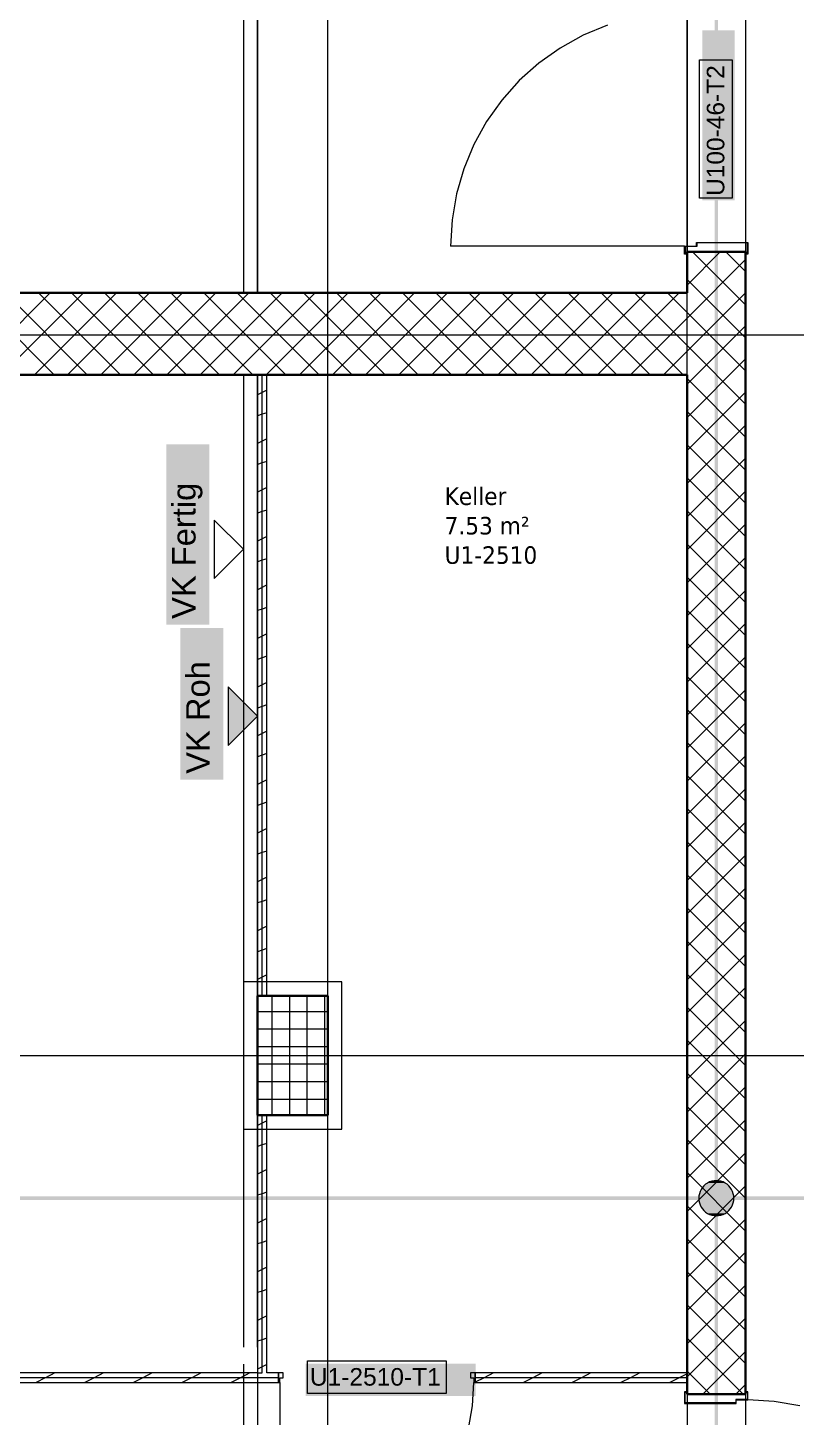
# Model space of a CAD drawing. Extents: x -1132 to 613, y -233 to 616.
# Drawn here: x -193.7 to -128.1, y 123.2 to 242 of the extents above; entities that cross this region are included whole.
import ezdxf
from ezdxf.lldxf.tags import DXFTag

# ---------------------------------------------------------------- set-up
doc = ezdxf.new("R2010")
doc.units = 0
doc.layers.get('0').update_dxf_attribs({"lineweight": 13})
for name, color, linetype, lineweight in [('A-____-NOTE-TEXT', 7, 'Continuous', 9), ('A-AREA-____-IDEN', 7, 'Continuous', 5), ('A-DOOR-____-IDEN', 7, 'Continuous', 5), ('A-DOOR-____-OTLN', 7, 'Continuous', 9), ('A-DOOR-FRAM-MCUT', 7, 'Continuous', 9), ('A-DOOR-OPNG-OTLN', 7, 'Continuous', 9), ('A-FLOR-____-OTLN', 7, 'Continuous', 9), ('A-FLOR-____-OVHD', 7, 'Strichpunkt - Fein', 9), ('A-WALL-____-MCUT', 7, 'Continuous', 35), ('A-WALL-____-PATT', 7, 'Continuous', 35), ('A-WALL-FNSH-MCUT', 7, 'Continuous', 35), ('S-COLS-____-MCUT', 7, 'Continuous', 35), ('S-COLS-____-OTLN', 7, 'Continuous', 9), ('S-GRID-____-OTLN', 7, 'Continuous', 5)]:
    doc.layers.add(name, color=color, linetype=linetype, lineweight=lineweight)
doc.layers.add('EL01_WAN_Leitung_Potentialausgleich', color=1, linetype='fein_strichliert', lineweight=13, true_color=0xff0000)
doc.styles.get("Standard").update_dxf_attribs({"font": 'arial.ttf'})
tags = doc.linetypes.add('_Rasterlinie_', pattern=[0.375, 0.2, -0.05, 0.075, -0.05]).pattern_tags.tags
tags[10:11] = [DXFTag(74, 4), DXFTag(75, 0), DXFTag(340, '0'), DXFTag(46, 1.0), DXFTag(50, 0.0), DXFTag(44, 0.0), DXFTag(45, 0.0)]
tags[8:9] = [DXFTag(74, 4), DXFTag(75, 0), DXFTag(340, '0'), DXFTag(46, 1.0), DXFTag(50, 0.0), DXFTag(44, 0.0), DXFTag(45, 0.0)]
tags[6:7] = [DXFTag(74, 4), DXFTag(75, 0), DXFTag(340, '0'), DXFTag(46, 1.0), DXFTag(50, 0.0), DXFTag(44, 0.0), DXFTag(45, 0.0)]
tags[4:5] = [DXFTag(74, 4), DXFTag(75, 0), DXFTag(340, '0'), DXFTag(46, 1.0), DXFTag(50, 0.0), DXFTag(44, 0.0), DXFTag(45, 0.0)]
tags = doc.linetypes.add('fein_strichliert', pattern=[4, 1, -2, 1]).pattern_tags.tags
tags[8:9] = [DXFTag(74, 4), DXFTag(75, 0), DXFTag(340, '0'), DXFTag(46, 0.0), DXFTag(50, 0.0), DXFTag(44, 0.0), DXFTag(45, 0.0)]
tags[6:7] = [DXFTag(74, 4), DXFTag(75, 0), DXFTag(340, '0'), DXFTag(46, 0.0), DXFTag(50, 0.0), DXFTag(44, 0.0), DXFTag(45, 0.0)]
tags[4:5] = [DXFTag(74, 4), DXFTag(75, 0), DXFTag(340, '0'), DXFTag(46, 0.0), DXFTag(50, 0.0), DXFTag(44, 0.0), DXFTag(45, 0.0)]
tags = doc.linetypes.add('Grundrissdarstellung Sturz', pattern=[0.25, 0.15, -0.05, 0, -0.05]).pattern_tags.tags
tags[10:11] = [DXFTag(74, 4), DXFTag(75, 0), DXFTag(340, '0'), DXFTag(46, 1.0), DXFTag(50, 0.0), DXFTag(44, 0.0), DXFTag(45, 0.0)]
tags[8:9] = [DXFTag(74, 4), DXFTag(75, 0), DXFTag(340, '0'), DXFTag(46, 1.0), DXFTag(50, 0.0), DXFTag(44, 0.0), DXFTag(45, 0.0)]
tags[6:7] = [DXFTag(74, 4), DXFTag(75, 0), DXFTag(340, '0'), DXFTag(46, 1.0), DXFTag(50, 0.0), DXFTag(44, 0.0), DXFTag(45, 0.0)]
tags[4:5] = [DXFTag(74, 4), DXFTag(75, 0), DXFTag(340, '0'), DXFTag(46, 1.0), DXFTag(50, 0.0), DXFTag(44, 0.0), DXFTag(45, 0.0)]
tags = doc.linetypes.add('Strichpunkt - Fein', pattern=[0.2, 0.1, -0.05, 0, -0.05]).pattern_tags.tags
tags[10:11] = [DXFTag(74, 4), DXFTag(75, 0), DXFTag(340, '0'), DXFTag(46, 1.0), DXFTag(50, 0.0), DXFTag(44, 0.0), DXFTag(45, 0.0)]
tags[8:9] = [DXFTag(74, 4), DXFTag(75, 0), DXFTag(340, '0'), DXFTag(46, 1.0), DXFTag(50, 0.0), DXFTag(44, 0.0), DXFTag(45, 0.0)]
tags[6:7] = [DXFTag(74, 4), DXFTag(75, 0), DXFTag(340, '0'), DXFTag(46, 1.0), DXFTag(50, 0.0), DXFTag(44, 0.0), DXFTag(45, 0.0)]
tags[4:5] = [DXFTag(74, 4), DXFTag(75, 0), DXFTag(340, '0'), DXFTag(46, 1.0), DXFTag(50, 0.0), DXFTag(44, 0.0), DXFTag(45, 0.0)]

# ---------------------------------------------------------------- blocks, each defined once
blk = doc.blocks.new('Referenz-A0UJ2EK7XE', base_point=(-1124.08, -162.87))
at = {"layer": 'A-____-NOTE-TEXT', "color": 0, "linetype": 'Continuous', "lineweight": 5, "ltscale": 0.13}
for p, q in [((-177.81, 199.95), (-177.81, 194.95)), ((-175.31, 197.45), (-177.81, 199.95)), ((-177.81, 194.95), (-175.31, 197.45)), ((-176.61, 185.68), (-176.61, 180.68)), ((-174.11, 183.18), (-176.61, 185.68)), ((-176.61, 180.68), (-174.11, 183.18))]:
    blk.add_line(p, q, dxfattribs=at)
at = {"layer": 'A-____-NOTE-TEXT', "color": 7, "linetype": 'Continuous', "lineweight": 5, "ltscale": 0.13, "true_color": 0xffffff}
for points in [[(-181.9, 191), (-178.23, 191), (-181.9, 206.43)], [(-178.23, 191), (-181.9, 206.43), (-178.23, 206.43)], [(-180.7, 177.76), (-177.03, 177.76), (-180.7, 190.71)], [(-177.03, 177.76), (-180.7, 190.71), (-177.03, 190.71)]]:
    blk.add_solid(points, dxfattribs=at)
at = {"layer": 'A-____-NOTE-TEXT', "color": 0, "linetype": 'Continuous', "lineweight": 5, "ltscale": 0.13}
for points in [[(-176.61, 183.18), (-174.11, 183.18), (-176.61, 185.68)], [(-176.61, 180.68), (-174.11, 183.18), (-176.61, 183.18)]]:
    blk.add_solid(points, dxfattribs=at)
at = {"layer": 'A-DOOR-____-IDEN', "color": 0, "linetype": 'Continuous', "ltscale": 0.13}
for p, q in [((-136.34, 227.46), (-136.34, 239.3)), ((-136.34, 239.3), (-133.56, 239.3)), ((-133.56, 239.3), (-133.56, 227.46)), ((-133.56, 227.46), (-136.34, 227.46)), ((-169.83, 128.06), (-157.99, 128.06)), ((-169.83, 125.28), (-169.83, 128.06)), ((-157.99, 128.06), (-157.99, 125.28)), ((-157.99, 125.28), (-169.83, 125.28))]:
    blk.add_line(p, q, dxfattribs=at)
at = {"layer": 'A-DOOR-____-IDEN', "color": 7, "linetype": 'Continuous', "ltscale": 0.13, "true_color": 0xffffff}
for points in [[(-136.1, 227.28), (-133.34, 227.28), (-136.1, 241.82)], [(-133.34, 227.28), (-136.1, 241.82), (-133.34, 241.82)], [(-170, 125.06), (-155.46, 125.06), (-170, 127.82)], [(-155.46, 125.06), (-170, 127.82), (-155.46, 127.82)]]:
    blk.add_solid(points, dxfattribs=at)
at = {"layer": 'A-DOOR-____-OTLN', "color": 0, "linetype": 'Grundrissdarstellung Sturz', "ltscale": 0.13}
for p, q in [((-137.41, 243.88), (-137.41, 222.88)), ((-132.41, 243.88), (-132.41, 222.88)), ((-137.41, 125.23), (-137.41, 104.23)), ((-132.41, 125.23), (-132.41, 104.23))]:
    blk.add_line(p, q, dxfattribs=at)
at = {"layer": 'A-DOOR-FRAM-MCUT', "color": 0, "linetype": 'Continuous', "ltscale": 0.13}
for p, q in [((-137.61, 223.38), (-136.61, 223.38)), ((-137.61, 222.68), (-137.61, 223.38)), ((-137.57, 223.34), (-137.57, 222.72)), ((-136.57, 223.34), (-137.57, 223.34)), ((-136.61, 223.68), (-132.21, 223.68)), ((-136.61, 223.38), (-136.61, 223.68)), ((-136.57, 223.64), (-136.57, 223.34)), ((-132.25, 223.64), (-136.57, 223.64)), ((-132.25, 222.72), (-132.25, 223.64)), ((-132.21, 223.68), (-132.21, 222.68)), ((-137.41, 222.68), (-137.61, 222.68)), ((-137.57, 222.72), (-137.41, 222.72)), ((-137.41, 222.72), (-137.41, 222.68)), ((-132.41, 222.72), (-132.25, 222.72)), ((-132.41, 222.68), (-132.41, 222.72)), ((-132.21, 222.68), (-132.41, 222.68)), ((-171.91, 127.03), (-172.31, 127.03)), ((-172.31, 127.03), (-172.31, 126.23)), ((-172.31, 126.23), (-172.21, 126.23)), ((-172.21, 126.23), (-172.21, 126.63)), ((-172.21, 126.63), (-171.91, 126.63)), ((-171.91, 126.63), (-171.91, 127.03)), ((-155.51, 127.03), (-155.91, 127.03)), ((-155.91, 127.03), (-155.91, 126.63)), ((-155.91, 126.63), (-155.61, 126.63)), ((-155.61, 126.63), (-155.61, 126.23)), ((-155.61, 126.23), (-155.51, 126.23)), ((-155.51, 126.23), (-155.51, 127.03)), ((-137.41, 125.43), (-137.61, 125.43)), ((-137.61, 125.43), (-137.61, 124.43)), ((-137.57, 124.47), (-137.57, 125.39)), ((-137.57, 125.39), (-137.41, 125.39)), ((-137.41, 125.39), (-137.41, 125.43)), ((-132.25, 124.77), (-133.25, 124.77)), ((-133.25, 124.77), (-133.25, 124.47)), ((-132.21, 125.43), (-132.41, 125.43)), ((-132.41, 125.43), (-132.41, 125.39)), ((-132.41, 125.39), (-132.25, 125.39)), ((-132.25, 125.39), (-132.25, 124.77)), ((-132.21, 124.73), (-132.21, 125.43)), ((-137.61, 124.43), (-133.21, 124.43)), ((-133.25, 124.47), (-137.57, 124.47)), ((-133.21, 124.43), (-133.21, 124.73)), ((-133.21, 124.73), (-132.21, 124.73))]:
    blk.add_line(p, q, dxfattribs=at)
at = {"layer": 'A-DOOR-OPNG-OTLN', "color": 0, "linetype": 'Continuous', "ltscale": 0.13}
for p, q in [((-146.28, 241.4), (-148.25, 240.31)), ((-144.21, 242.26), (-146.28, 241.4)), ((-148.25, 240.31), (-150.08, 239.01)), ((-150.08, 239.01), (-151.75, 237.52)), ((-151.75, 237.52), (-153.24, 235.85)), ((-153.24, 235.85), (-154.54, 234.02)), ((-154.54, 234.02), (-155.63, 232.06)), ((-155.63, 232.06), (-156.48, 229.98)), ((-156.48, 229.98), (-157.1, 227.83)), ((-157.1, 227.83), (-157.48, 225.62)), ((-157.48, 225.62), (-157.61, 223.38)), ((-137.61, 223.38), (-157.61, 223.38)), ((-172.21, 126.23), (-172.21, 109.63)), ((-155.73, 124.23), (-155.61, 126.23)), ((-156.09, 122.26), (-155.73, 124.23)), ((-129.97, 124.6), (-132.21, 124.73)), ((-127.76, 124.23), (-129.97, 124.6))]:
    blk.add_line(p, q, dxfattribs=at)
at = {"layer": 'A-FLOR-____-OTLN', "color": 0, "linetype": 'Continuous', "ltscale": 0.13}
for p, q in [((-137.41, 223.38), (-137.41, 243.38)), ((-132.41, 243.08), (-132.41, 223.68)), ((-137.41, 222.88), (-137.41, 223.34)), ((-132.41, 223.64), (-132.41, 222.88))]:
    blk.add_line(p, q, dxfattribs=at)
at = {"layer": 'A-FLOR-____-OVHD', "color": 0, "linetype": 'Strichpunkt - Fein', "ltscale": 0.13}
for p, q in [((-175.31, 247.38), (-175.31, 219.38)), ((-174.11, 219.38), (-174.11, 247.38)), ((-174.11, 247.38), (-174.11, 219.38)), ((-175.31, 212.38), (-175.31, 129.23)), ((-174.11, 129.23), (-174.11, 212.38)), ((-174.11, 212.38), (-174.11, 158.88)), ((-166.91, 160.48), (-175.31, 160.48)), ((-175.31, 160.48), (-175.31, 147.88)), ((-166.91, 147.88), (-166.91, 160.48)), ((-174.11, 149.48), (-174.11, 130.28)), ((-175.31, 147.88), (-166.91, 147.88)), ((-175.31, 127.78), (-175.31, 32.98)), ((-174.11, 127.78), (-174.11, 97.28))]:
    blk.add_line(p, q, dxfattribs=at)
at = {"layer": 'A-WALL-____-MCUT', "color": 0, "linetype": 'Continuous', "ltscale": 0.35}
for p, q in [((-132.41, 222.88), (-137.41, 222.88)), ((-137.41, 222.88), (-137.41, 219.38)), ((-132.41, 125.23), (-132.41, 222.88)), ((-137.41, 219.38), (-326.31, 219.38)), ((-257.51, 212.38), (-137.41, 212.38)), ((-137.41, 212.38), (-137.41, 125.23)), ((-137.41, 125.23), (-132.41, 125.23))]:
    blk.add_line(p, q, dxfattribs=at)
at = {"layer": 'A-WALL-____-MCUT', "color": 0, "linetype": 'Continuous', "lineweight": 9, "ltscale": 0.13}
for p, q in [((-137.41, 212.38), (-137.41, 219.38)), ((-173.71, 159.28), (-173.71, 212.38)), ((-173.71, 127.03), (-173.71, 149.08)), ((-172.31, 126.63), (-205.46, 126.63)), ((-174.11, 127.03), (-173.71, 127.03)), ((-137.41, 126.63), (-155.51, 126.63))]:
    blk.add_line(p, q, dxfattribs=at)
at = {"layer": 'A-WALL-____-PATT', "color": 0, "linetype": 'Continuous', "lineweight": 9, "ltscale": 0.13}
for p, q in [((-137.41, 222.87), (-137.4, 222.88)), ((-137.41, 220.04), (-134.57, 222.88)), ((-137.41, 217.22), (-132.41, 222.22)), ((-132.41, 218.36), (-136.93, 222.88)), ((-132.41, 221.19), (-134.1, 222.88)), ((-132.41, 215.53), (-137.41, 220.53)), ((-198.81, 212.38), (-191.81, 219.38)), ((-191.48, 212.38), (-198.48, 219.38)), ((-195.98, 212.38), (-188.98, 219.38)), ((-188.65, 212.38), (-195.65, 219.38)), ((-193.15, 212.38), (-186.15, 219.38)), ((-185.82, 212.38), (-192.82, 219.38)), ((-190.33, 212.38), (-183.33, 219.38)), ((-182.99, 212.38), (-189.99, 219.38)), ((-187.5, 212.38), (-180.5, 219.38)), ((-180.17, 212.38), (-187.17, 219.38)), ((-184.67, 212.38), (-177.67, 219.38)), ((-177.34, 212.38), (-184.34, 219.38)), ((-181.84, 212.38), (-174.84, 219.38)), ((-174.51, 212.38), (-181.51, 219.38)), ((-179.01, 212.38), (-172.01, 219.38)), ((-171.68, 212.38), (-178.68, 219.38)), ((-176.18, 212.38), (-169.18, 219.38)), ((-168.85, 212.38), (-175.85, 219.38)), ((-173.36, 212.38), (-166.36, 219.38)), ((-166.02, 212.38), (-173.02, 219.38)), ((-170.53, 212.38), (-163.53, 219.38)), ((-163.19, 212.38), (-170.19, 219.38)), ((-167.7, 212.38), (-160.7, 219.38)), ((-160.37, 212.38), (-167.37, 219.38)), ((-164.87, 212.38), (-157.87, 219.38)), ((-157.54, 212.38), (-164.54, 219.38)), ((-162.04, 212.38), (-155.04, 219.38)), ((-154.71, 212.38), (-161.71, 219.38)), ((-159.21, 212.38), (-152.21, 219.38)), ((-151.88, 212.38), (-158.88, 219.38)), ((-156.39, 212.38), (-149.39, 219.38)), ((-149.05, 212.38), (-156.05, 219.38)), ((-153.56, 212.38), (-146.56, 219.38)), ((-146.22, 212.38), (-153.22, 219.38)), ((-150.73, 212.38), (-143.73, 219.38)), ((-143.4, 212.38), (-150.4, 219.38)), ((-147.9, 212.38), (-140.9, 219.38)), ((-140.57, 212.38), (-147.57, 219.38)), ((-145.07, 212.38), (-138.07, 219.38)), ((-137.74, 212.38), (-144.74, 219.38)), ((-137.41, 214.87), (-141.91, 219.38)), ((-137.41, 217.7), (-139.08, 219.38)), ((-137.41, 214.39), (-132.41, 219.39)), ((-132.41, 212.7), (-137.41, 217.7)), ((-142.24, 212.38), (-137.41, 217.22)), ((-137.41, 211.56), (-132.41, 216.56)), ((-139.41, 212.38), (-137.41, 214.39)), ((-132.41, 209.87), (-137.41, 214.87)), ((-137.41, 208.73), (-132.41, 213.73)), ((-132.41, 207.05), (-137.41, 212.05)), ((-173.71, 210.86), (-174.11, 210.66)), ((-173.31, 211.06), (-173.71, 210.86)), ((-137.41, 205.9), (-132.41, 210.9)), ((-173.31, 209.13), (-173.71, 209)), ((-132.41, 204.22), (-137.41, 209.22)), ((-173.71, 209), (-174.11, 208.87)), ((-137.41, 203.07), (-132.41, 208.07)), ((-173.71, 206.69), (-174.11, 206.49)), ((-173.31, 206.89), (-173.71, 206.69)), ((-132.41, 201.39), (-137.41, 206.39)), ((-173.71, 204.84), (-174.11, 204.7)), ((-173.31, 204.97), (-173.71, 204.84)), ((-137.41, 200.24), (-132.41, 205.24)), ((-132.41, 198.56), (-137.41, 203.56)), ((-173.71, 202.53), (-174.11, 202.33)), ((-173.31, 202.73), (-173.71, 202.53)), ((-137.41, 197.42), (-132.41, 202.42)), ((-173.31, 200.8), (-173.71, 200.67)), ((-173.71, 200.67), (-174.11, 200.54)), ((-132.41, 195.73), (-137.41, 200.73)), ((-137.41, 194.59), (-132.41, 199.59)), ((-173.31, 198.56), (-173.71, 198.36)), ((-173.71, 198.36), (-174.11, 198.16)), ((-132.41, 192.9), (-137.41, 197.9)), ((-173.71, 196.51), (-174.11, 196.37)), ((-173.31, 196.64), (-173.71, 196.51)), ((-137.41, 191.76), (-132.41, 196.76)), ((-132.41, 190.08), (-137.41, 195.08)), ((-173.71, 194.2), (-174.11, 194)), ((-173.31, 194.4), (-173.71, 194.2)), ((-137.41, 188.93), (-132.41, 193.93)), ((-173.31, 192.47), (-173.71, 192.34)), ((-173.71, 192.34), (-174.11, 192.21)), ((-132.41, 187.25), (-137.41, 192.25)), ((-173.31, 190.23), (-173.71, 190.03)), ((-137.41, 186.1), (-132.41, 191.1)), ((-173.71, 190.03), (-174.11, 189.83)), ((-132.41, 184.42), (-137.41, 189.42)), ((-173.71, 188.18), (-174.11, 188.04)), ((-173.31, 188.31), (-173.71, 188.18)), ((-137.41, 183.27), (-132.41, 188.27)), ((-132.41, 181.59), (-137.41, 186.59)), ((-173.71, 185.87), (-174.11, 185.67)), ((-173.31, 186.07), (-173.71, 185.87)), ((-137.41, 180.45), (-132.41, 185.45)), ((-173.31, 184.15), (-173.71, 184.01)), ((-173.71, 184.01), (-174.11, 183.88)), ((-132.41, 178.76), (-137.41, 183.76)), ((-173.31, 181.9), (-173.71, 181.7)), ((-137.41, 177.62), (-132.41, 182.62)), ((-173.71, 181.7), (-174.11, 181.5)), ((-132.41, 175.93), (-137.41, 180.93)), ((-173.71, 179.85), (-174.11, 179.71)), ((-173.31, 179.98), (-173.71, 179.85)), ((-137.41, 174.79), (-132.41, 179.79)), ((-173.71, 177.54), (-174.11, 177.34)), ((-173.31, 177.74), (-173.71, 177.54)), ((-132.41, 173.1), (-137.41, 178.1)), ((-173.31, 175.82), (-173.71, 175.68)), ((-137.41, 171.96), (-132.41, 176.96)), ((-173.71, 175.68), (-174.11, 175.55)), ((-132.41, 170.28), (-137.41, 175.28)), ((-173.31, 173.57), (-173.71, 173.37)), ((-137.41, 169.13), (-132.41, 174.13)), ((-173.71, 173.37), (-174.11, 173.17)), ((-132.41, 167.45), (-137.41, 172.45)), ((-173.71, 171.52), (-174.11, 171.38)), ((-173.31, 171.65), (-173.71, 171.52)), ((-137.41, 166.3), (-132.41, 171.3)), ((-173.71, 169.21), (-174.11, 169.01)), ((-173.31, 169.41), (-173.71, 169.21)), ((-132.41, 164.62), (-137.41, 169.62)), ((-137.41, 163.48), (-132.41, 168.48)), ((-173.71, 167.35), (-174.11, 167.22)), ((-173.31, 167.49), (-173.71, 167.35)), ((-132.41, 161.79), (-137.41, 166.79)), ((-173.31, 165.24), (-173.71, 165.04)), ((-137.41, 160.65), (-132.41, 165.65)), ((-173.71, 165.04), (-174.11, 164.84)), ((-132.41, 158.96), (-137.41, 163.96)), ((-173.71, 163.19), (-174.11, 163.05)), ((-173.31, 163.32), (-173.71, 163.19)), ((-137.41, 157.82), (-132.41, 162.82)), ((-173.71, 160.88), (-174.11, 160.68)), ((-173.31, 161.08), (-173.71, 160.88)), ((-132.41, 156.13), (-137.41, 161.13)), ((-137.41, 154.99), (-132.41, 159.99)), ((-132.41, 153.31), (-137.41, 158.31)), ((-137.41, 152.16), (-132.41, 157.16)), ((-132.41, 150.48), (-137.41, 155.48)), ((-137.41, 149.33), (-132.41, 154.33)), ((-132.41, 147.65), (-137.41, 152.65)), ((-137.41, 146.5), (-132.41, 151.5)), ((-132.41, 144.82), (-137.41, 149.82)), ((-173.31, 148.58), (-173.71, 148.38)), ((-137.41, 143.68), (-132.41, 148.68)), ((-173.71, 148.38), (-174.11, 148.18)), ((-173.71, 146.53), (-174.11, 146.4)), ((-173.31, 146.66), (-173.71, 146.53)), ((-132.41, 141.99), (-137.41, 146.99)), ((-137.41, 140.85), (-132.41, 145.85)), ((-173.71, 144.22), (-174.11, 144.02)), ((-173.31, 144.42), (-173.71, 144.22)), ((-132.41, 139.16), (-137.41, 144.16)), ((-137.41, 138.02), (-132.41, 143.02)), ((-173.71, 142.36), (-174.11, 142.23)), ((-173.31, 142.5), (-173.71, 142.36)), ((-173.31, 140.25), (-173.71, 140.05)), ((-132.41, 136.33), (-137.41, 141.33)), ((-137.41, 135.19), (-132.41, 140.19)), ((-173.71, 140.05), (-174.11, 139.85)), ((-173.71, 138.2), (-174.11, 138.07)), ((-173.31, 138.33), (-173.71, 138.2)), ((-132.41, 133.51), (-137.41, 138.51)), ((-137.41, 132.36), (-132.41, 137.36)), ((-173.71, 135.89), (-174.11, 135.69)), ((-173.31, 136.09), (-173.71, 135.89)), ((-132.41, 130.68), (-137.41, 135.68)), ((-137.41, 129.53), (-132.41, 134.53)), ((-173.71, 134.04), (-174.11, 133.9)), ((-173.31, 134.17), (-173.71, 134.04)), ((-173.31, 131.92), (-173.71, 131.72)), ((-132.41, 127.85), (-137.41, 132.85)), ((-173.71, 131.72), (-174.11, 131.52)), ((-137.41, 126.71), (-132.41, 131.71)), ((-173.71, 129.87), (-174.11, 129.74)), ((-173.31, 130), (-173.71, 129.87)), ((-132.61, 125.23), (-137.41, 130.02)), ((-136.05, 125.23), (-132.41, 128.88)), ((-173.71, 127.56), (-174.11, 127.36)), ((-173.31, 127.76), (-173.71, 127.56)), ((-135.44, 125.23), (-137.41, 127.19)), ((-192.24, 126.63), (-193.03, 126.23)), ((-191.43, 127.03), (-192.23, 126.63)), ((-188.07, 126.63), (-188.86, 126.23)), ((-187.26, 127.03), (-188.06, 126.63)), ((-183.9, 126.63), (-184.7, 126.23)), ((-183.1, 127.03), (-183.9, 126.63)), ((-179.74, 126.63), (-180.53, 126.23)), ((-178.93, 127.03), (-179.73, 126.63)), ((-175.57, 126.63), (-176.37, 126.23)), ((-174.77, 127.03), (-175.57, 126.63)), ((-154.74, 126.63), (-155.51, 126.25)), ((-153.94, 127.03), (-154.74, 126.63)), ((-150.58, 126.63), (-151.38, 126.23)), ((-149.78, 127.03), (-150.58, 126.63)), ((-146.42, 126.63), (-147.22, 126.23)), ((-145.62, 127.03), (-146.42, 126.63)), ((-142.25, 126.63), (-143.05, 126.23)), ((-141.45, 127.03), (-142.25, 126.63)), ((-138.09, 126.63), (-138.89, 126.23)), ((-137.41, 126.97), (-138.09, 126.63)), ((-133.23, 125.23), (-132.41, 126.05))]:
    blk.add_line(p, q, dxfattribs=at)
at = {"layer": 'A-WALL-FNSH-MCUT', "color": 0, "linetype": 'Continuous', "lineweight": 9, "ltscale": 0.13}
for p, q in [((-174.11, 212.38), (-174.11, 159.28)), ((-173.31, 159.28), (-173.31, 212.38)), ((-174.11, 159.28), (-173.31, 159.28)), ((-174.11, 149.08), (-174.11, 127.03)), ((-173.31, 149.08), (-174.11, 149.08)), ((-173.31, 127.03), (-173.31, 149.08)), ((-205.86, 126.23), (-172.31, 126.23)), ((-174.11, 127.03), (-205.06, 127.03)), ((-172.31, 127.03), (-173.31, 127.03)), ((-172.31, 126.23), (-172.31, 127.03)), ((-137.41, 127.03), (-155.51, 127.03)), ((-155.51, 127.03), (-155.51, 126.23)), ((-155.51, 126.23), (-137.41, 126.23))]:
    blk.add_line(p, q, dxfattribs=at)
at = {"layer": 'S-COLS-____-MCUT', "color": 0, "linetype": 'Continuous', "ltscale": 0.35}
for p, q in [((-168.11, 159.28), (-174.11, 159.28)), ((-174.11, 159.28), (-174.11, 149.08)), ((-168.11, 149.08), (-168.11, 159.28)), ((-174.11, 149.08), (-168.11, 149.08))]:
    blk.add_line(p, q, dxfattribs=at)
at = {"layer": 'S-COLS-____-OTLN', "color": 0, "linetype": 'Continuous', "ltscale": 0.13}
for p, q in [((-172.85, 149.08), (-172.85, 159.28)), ((-171.35, 149.08), (-171.35, 159.28)), ((-169.85, 149.08), (-169.85, 159.28)), ((-168.35, 149.08), (-168.35, 159.28)), ((-174.11, 157.95), (-168.11, 157.95)), ((-174.11, 156.45), (-168.11, 156.45)), ((-174.11, 154.95), (-168.11, 154.95)), ((-174.11, 153.45), (-168.11, 153.45)), ((-174.11, 151.95), (-168.11, 151.95)), ((-174.11, 150.45), (-168.11, 150.45))]:
    blk.add_line(p, q, dxfattribs=at)
at = {"layer": 'S-GRID-____-OTLN', "color": 0, "linetype": '_Rasterlinie_', "ltscale": 0.13}
for p, q in [((-168.11, -159.1), (-168.11, 420.64)), ((-1115.8, 215.78), (111.18, 215.78)), ((-1115.8, 154.18), (95.18, 154.18))]:
    blk.add_line(p, q, dxfattribs=at)
at = {"layer": 'A-____-NOTE-TEXT', "color": 0, "linetype": 'Continuous', "lineweight": 5, "ltscale": 0.13, "char_height": 2, "attachment_point": 1, "rotation": 90}
for s, insert in [('{\\fArial;VK Fertig}', (-181.4, 191.5)), ('{\\fArial;VK Roh}', (-180.2, 178.26))]:
    blk.add_mtext(s, dxfattribs=dict(at, insert=insert))
at = {"layer": 'A-AREA-____-IDEN', "color": 0, "linetype": 'Continuous', "ltscale": 0.13, "char_height": 1.5, "attachment_point": 1}
for s, insert in [('{\\W0.9;\\fVerdana;Keller}', (-158.12, 202.74)), ('{\\W0.9;\\fVerdana;7.53 m²}', (-158.12, 200.22)), ('{\\W0.9;\\fVerdana;U1-2510}', (-158.12, 197.71))]:
    blk.add_mtext(s, dxfattribs=dict(at, insert=insert))
at = {"layer": 'A-DOOR-____-IDEN', "color": 0, "linetype": 'Continuous', "ltscale": 0.13, "insert": (-135.72, 227.66), "char_height": 1.5, "attachment_point": 1, "rotation": 90}
blk.add_mtext('{\\fArial;U100-46-T2}', dxfattribs=at)
at = {"layer": 'A-DOOR-____-IDEN', "color": 0, "linetype": 'Continuous', "ltscale": 0.13, "insert": (-169.63, 127.45), "char_height": 1.5, "attachment_point": 1}
blk.add_mtext('{\\fArial;U1-2510-T1}', dxfattribs=at)
blk = doc.blocks.new('Anschlusspunkt-A0UJ2EP9XE', base_point=(-136.4, 140.47))
at = {"color": 0, "linetype": 'ByBlock', "lineweight": -2, "ltscale": 0.13}
for p, q in [((-136.29, 142.55), (-136.35, 142.36)), ((-136.2, 142.72), (-136.29, 142.55)), ((-136.09, 142.89), (-136.2, 142.72)), ((-135.96, 143.03), (-136.09, 142.89)), ((-135.82, 143.16), (-135.96, 143.03)), ((-135.65, 143.27), (-135.82, 143.16)), ((-135.48, 143.36), (-135.65, 143.27)), ((-135.29, 143.42), (-135.48, 143.36)), ((-135.1, 143.46), (-135.29, 143.42)), ((-134.9, 143.47), (-135.1, 143.46)), ((-134.71, 143.46), (-134.9, 143.47)), ((-134.52, 143.42), (-134.71, 143.46)), ((-134.33, 143.36), (-134.52, 143.42)), ((-134.15, 143.27), (-134.33, 143.36)), ((-133.99, 143.16), (-134.15, 143.27)), ((-133.84, 143.03), (-133.99, 143.16)), ((-133.71, 142.89), (-133.84, 143.03)), ((-133.61, 142.72), (-133.71, 142.89)), ((-133.52, 142.55), (-133.61, 142.72)), ((-133.46, 142.36), (-133.52, 142.55)), ((-136.39, 142.17), (-136.4, 141.97)), ((-136.4, 141.97), (-136.39, 141.78)), ((-136.35, 142.36), (-136.39, 142.17)), ((-136.39, 141.78), (-136.35, 141.58)), ((-136.35, 141.58), (-136.29, 141.4)), ((-136.29, 141.4), (-136.2, 141.22)), ((-133.61, 141.22), (-133.52, 141.4)), ((-133.52, 141.4), (-133.46, 141.58)), ((-133.42, 142.17), (-133.46, 142.36)), ((-133.46, 141.58), (-133.42, 141.78)), ((-133.4, 141.97), (-133.42, 142.17)), ((-133.42, 141.78), (-133.4, 141.97)), ((-136.2, 141.22), (-136.09, 141.06)), ((-136.09, 141.06), (-135.96, 140.91)), ((-135.96, 140.91), (-135.82, 140.78)), ((-135.82, 140.78), (-135.65, 140.67)), ((-135.65, 140.67), (-135.48, 140.59)), ((-135.48, 140.59), (-135.29, 140.52)), ((-135.29, 140.52), (-135.1, 140.49)), ((-135.1, 140.49), (-134.9, 140.47)), ((-134.9, 140.47), (-134.71, 140.49)), ((-134.71, 140.49), (-134.52, 140.52)), ((-134.52, 140.52), (-134.33, 140.59)), ((-134.33, 140.59), (-134.15, 140.67)), ((-134.15, 140.67), (-133.99, 140.78)), ((-133.99, 140.78), (-133.84, 140.91)), ((-133.84, 140.91), (-133.71, 141.06)), ((-133.71, 141.06), (-133.61, 141.22))]:
    blk.add_line(p, q, dxfattribs=at)
for points in [[(-133.46, 142.37), (-136.35, 142.37), (-133.6, 142.72)], [(-136.35, 142.37), (-133.6, 142.72), (-136.21, 142.72)], [(-133.6, 142.72), (-136.21, 142.72), (-133.61, 142.73)], [(-136.21, 142.72), (-133.61, 142.73), (-136.2, 142.73)], [(-133.61, 142.73), (-136.2, 142.73), (-133.84, 143.02)], [(-136.2, 142.73), (-133.84, 143.02), (-135.97, 143.02)], [(-133.84, 143.02), (-135.97, 143.02), (-133.85, 143.04)], [(-135.97, 143.02), (-133.85, 143.04), (-135.95, 143.04)], [(-133.85, 143.04), (-135.95, 143.04), (-134.15, 143.26)], [(-135.95, 143.04), (-134.15, 143.26), (-135.67, 143.26)], [(-134.15, 143.26), (-135.67, 143.26), (-134.17, 143.28)], [(-135.67, 143.26), (-134.17, 143.28), (-135.63, 143.28)], [(-134.17, 143.28), (-135.63, 143.28), (-134.51, 143.42)], [(-135.63, 143.28), (-134.51, 143.42), (-135.31, 143.42)], [(-134.51, 143.42), (-135.31, 143.42), (-134.54, 143.43)], [(-135.31, 143.42), (-134.54, 143.43), (-135.24, 143.43)], [(-134.54, 143.43), (-135.24, 143.43), (-134.93, 143.47)], [(-133.4, 141.97), (-136.4, 141.97), (-133.46, 142.36)], [(-136.4, 141.97), (-133.46, 142.36), (-136.35, 142.36)], [(-136.35, 141.59), (-133.4, 141.97), (-136.4, 141.97)], [(-133.46, 142.36), (-136.35, 142.36), (-133.46, 142.37)], [(-136.35, 142.36), (-133.46, 142.37), (-136.35, 142.37)], [(-133.46, 141.59), (-136.35, 141.59), (-133.4, 141.97)], [(-133.46, 141.58), (-136.35, 141.58), (-133.46, 141.59)], [(-136.35, 141.58), (-133.46, 141.59), (-136.35, 141.59)], [(-136.21, 141.23), (-133.46, 141.58), (-136.35, 141.58)], [(-133.6, 141.23), (-136.21, 141.23), (-133.46, 141.58)], [(-136.2, 141.22), (-133.6, 141.23), (-136.21, 141.23)], [(-133.61, 141.22), (-136.2, 141.22), (-133.6, 141.23)], [(-135.97, 140.92), (-133.61, 141.22), (-136.2, 141.22)], [(-133.84, 140.92), (-135.97, 140.92), (-133.61, 141.22)], [(-135.95, 140.9), (-133.84, 140.92), (-135.97, 140.92)], [(-133.85, 140.9), (-135.95, 140.9), (-133.84, 140.92)], [(-135.67, 140.68), (-133.85, 140.9), (-135.95, 140.9)], [(-134.15, 140.68), (-135.67, 140.68), (-133.85, 140.9)], [(-135.63, 140.67), (-134.15, 140.68), (-135.67, 140.68)], [(-134.17, 140.67), (-135.63, 140.67), (-134.15, 140.68)], [(-135.31, 140.53), (-134.17, 140.67), (-135.63, 140.67)], [(-134.51, 140.53), (-135.31, 140.53), (-134.17, 140.67)], [(-135.24, 140.52), (-134.51, 140.53), (-135.31, 140.53)], [(-134.54, 140.52), (-135.24, 140.52), (-134.51, 140.53)], [(-134.93, 140.47), (-134.54, 140.52), (-135.24, 140.52)]]:
    blk.add_solid(points, dxfattribs=at)

msp = doc.modelspace()

# ---------------------------------------------------------------- linework, layer by layer
at = {"layer": 'EL01_WAN_Leitung_Potentialausgleich', "linetype": 'ByBlock', "ltscale": 0.13}
for points in [[(-135.05, -159.1), (-134.75, -159.1), (-135.05, 512.98)], [(-134.75, -159.1), (-135.05, 512.98), (-134.75, 512.98)], [(48.2, 141.82), (-1115.8, 141.82), (48.2, 142.12)], [(-1115.8, 141.82), (48.2, 142.12), (-1115.8, 142.12)], [(48.2, 142.12), (-1115.8, 142.12), (-1115.8, 142.12)], [(48.2, 141.82), (48.2, 141.82), (-1115.8, 141.82)]]:
    msp.add_solid(points, dxfattribs=at)

# ---------------------------------------------------------------- block references
at = {"color": 9, "lineweight": 25, "ltscale": 0.25, "true_color": 0xc0c0c0}
msp.add_blockref('Referenz-A0UJ2EK7XE', (-1124.08, -162.87), dxfattribs=at)
at = {"layer": 'EL01_WAN_Leitung_Potentialausgleich', "linetype": 'ByBlock', "ltscale": 0.13}
msp.add_blockref('Anschlusspunkt-A0UJ2EP9XE', (-136.4, 140.47), dxfattribs=at)

doc.saveas('drawing.dxf')
